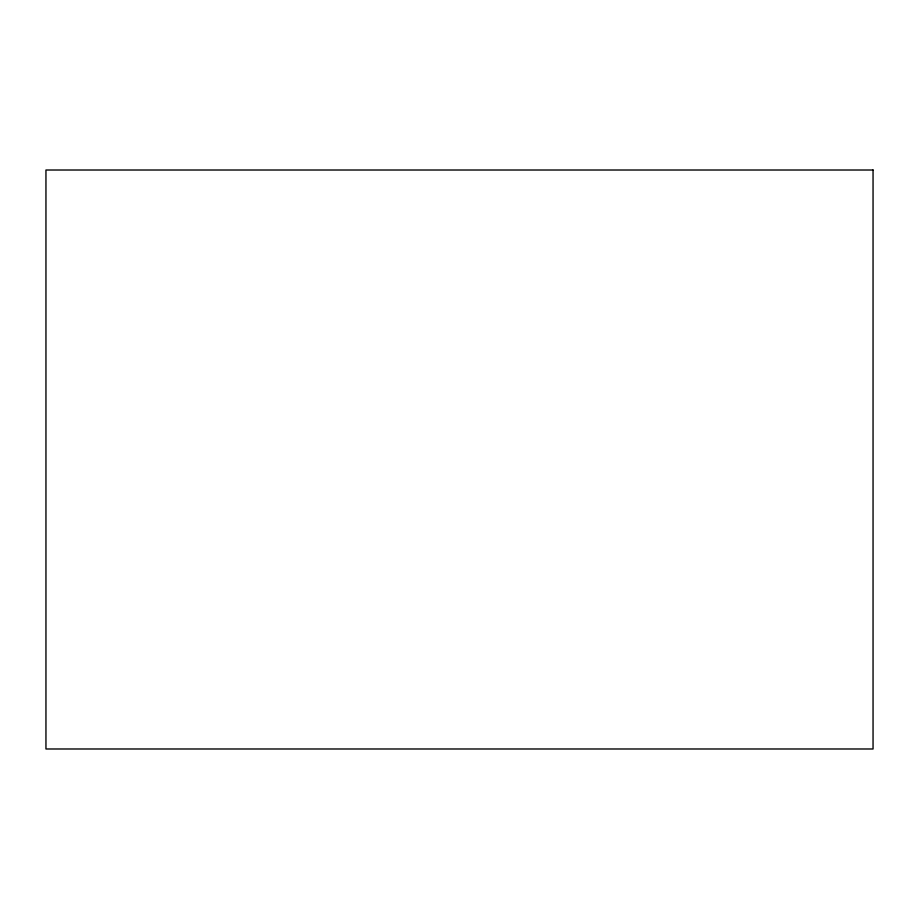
<?xml version="1.0" encoding="UTF-8"?>
<svg xmlns="http://www.w3.org/2000/svg" width="919" height="919" viewBox="0 0 919 919"><rect width="100%" height="100%" fill="white"/><g stroke="black" fill="none" stroke-linecap="round" stroke-linejoin="round"><path stroke-width="1.38" d="M873.05 170.015L45.95 170.015L45.95 748.985L873.05 748.985L873.05 170.015"/></g></svg>
